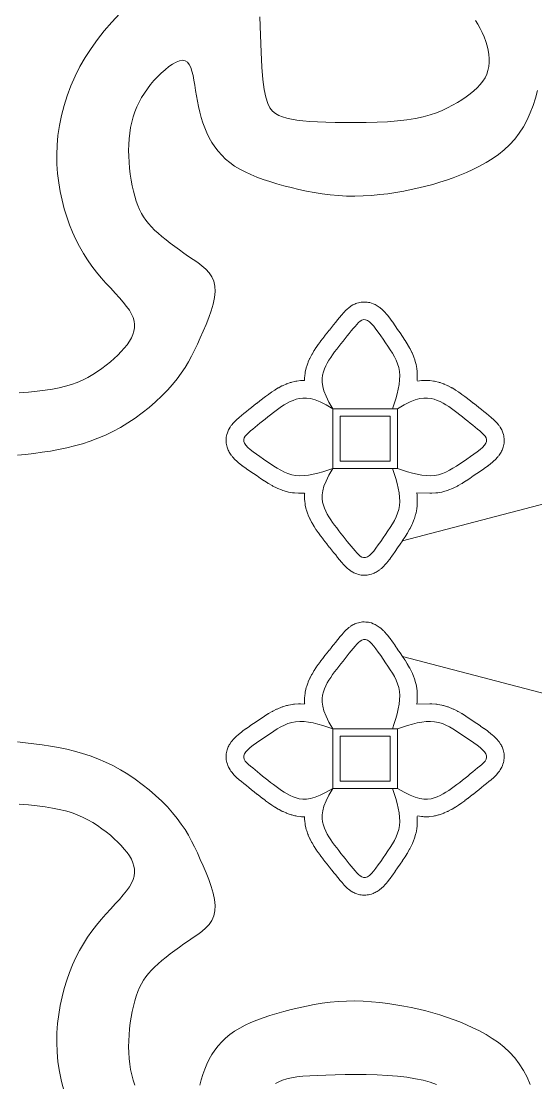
# Model space of a CAD drawing. Header units: inches. Extents: x -813 to 82, y -70 to 268.
# Drawn here: x -90.87 to -84.83, y 153.06 to 165.51 of the extents above; entities that cross this region are included whole.
import ezdxf

# ---------------------------------------------------------------- set-up
doc = ezdxf.new("R2010")
doc.units = ezdxf.units.IN
doc.header["$MEASUREMENT"] = 0
doc.layers.add('Brown', color=7, linetype='Continuous', lineweight=0, true_color=0x653e10)
doc.layers.add('Layak Architect', color=1, linetype='Continuous', lineweight=5, true_color=0xff0000)
doc.layers.add('Rugs', color=201, linetype='Continuous')

# ---------------------------------------------------------------- blocks, each defined once
blk = doc.blocks.new('C3')
at = {"layer": 'Brown'}
for points in [[(-208.99, 1615.27), (-205.92, 1614.45), (-202.86, 1613.46), (-199.85, 1612.31), (-196.92, 1610.98), (-194.11, 1609.47), (-191.44, 1607.78), (-188.95, 1605.9), (-186.67, 1603.83), (-184.58, 1601.58), (-182.67, 1599.2), (-180.93, 1596.7), (-179.33, 1594.1), (-177.88, 1591.43), (-176.54, 1588.73), (-175.31, 1586.01), (-174.17, 1583.29), (-173.12, 1580.57), (-172.15, 1577.83), (-171.25, 1575.05), (-170.41, 1572.23), (-169.64, 1569.35), (-168.92, 1566.4), (-168.25, 1563.36), (-167.63, 1560.23), (-167.07, 1557), (-166.57, 1553.71), (-166.16, 1550.36), (-165.84, 1546.98), (-165.63, 1543.57), (-165.54, 1540.15), (-165.58, 1536.74), (-165.76, 1533.35), (-166.07, 1529.99), (-166.49, 1526.67), (-167.02, 1523.4), (-167.63, 1520.18), (-168.32, 1517.02), (-169.06, 1513.93), (-169.85, 1510.92), (-170.67, 1508), (-171.52, 1505.17), (-172.42, 1502.44), (-173.38, 1499.82), (-174.4, 1497.32), (-175.5, 1494.96), (-176.68, 1492.73), (-177.95, 1490.65), (-179.33, 1488.73), (-180.81, 1486.95), (-182.38, 1485.33), (-184.04, 1483.84), (-185.79, 1482.49), (-187.63, 1481.27), (-189.55, 1480.18), (-191.55, 1479.2), (-193.63, 1478.35), (-195.76, 1477.59), (-197.94, 1476.93), (-200.15, 1476.35), (-202.38, 1475.83), (-204.62, 1475.38), (-206.84, 1474.98), (-209.04, 1474.6), (-211.2, 1474.26), (-213.27, 1473.9), (-215.21, 1473.53), (-216.97, 1473.09), (-218.51, 1472.58), (-219.77, 1471.95), (-220.7, 1471.2), (-221.27, 1470.28), (-221.44, 1469.19), (-221.23, 1467.94), (-220.7, 1466.57), (-219.88, 1465.1), (-218.83, 1463.57), (-217.58, 1462.01), (-216.17, 1460.45), (-214.67, 1458.93), (-213.09, 1457.46), (-211.45, 1456.06), (-209.74, 1454.73), (-207.98, 1453.5), (-206.14, 1452.35), (-204.24, 1451.31), (-202.28, 1450.37), (-200.24, 1449.55), (-198.14, 1448.86), (-195.98, 1448.28), (-193.76, 1447.81), (-191.48, 1447.46), (-189.16, 1447.21), (-186.79, 1447.06), (-184.39, 1447.01), (-181.95, 1447.05), (-179.5, 1447.18), (-177.03, 1447.39), (-174.59, 1447.68), (-172.19, 1448.04), (-169.86, 1448.47), (-167.63, 1448.96), (-165.51, 1449.51), (-163.53, 1450.12), (-161.71, 1450.77), (-160.03, 1451.49), (-158.47, 1452.28), (-157.01, 1453.15), (-155.61, 1454.12), (-154.26, 1455.19), (-152.93, 1456.38), (-151.61, 1457.7), (-150.26, 1459.16), (-148.9, 1460.73), (-147.52, 1462.42), (-146.15, 1464.18), (-144.78, 1466.01), (-143.42, 1467.89), (-142.09, 1469.79), (-140.78, 1471.7), (-139.5, 1473.6), (-138.22, 1475.44), (-136.9, 1477.16), (-135.51, 1478.74), (-134.02, 1480.11), (-132.38, 1481.22), (-130.56, 1482.03), (-128.53, 1482.5), (-126.26, 1482.58), (-123.79, 1482.32), (-121.16, 1481.76), (-118.42, 1480.97), (-115.61, 1480), (-112.79, 1478.89), (-110, 1477.71), (-107.28, 1476.51), (-104.67, 1475.33), (-102.17, 1474.14), (-99.74, 1472.92), (-97.38, 1471.63), (-95.05, 1470.24), (-92.75, 1468.71), (-90.44, 1467.01), (-88.11, 1465.1), (-85.74, 1462.97), (-83.36, 1460.62), (-80.99, 1458.1), (-78.67, 1455.41), (-76.43, 1452.59), (-74.28, 1449.68), (-72.27, 1446.68), (-70.41, 1443.64), (-68.74, 1440.58), (-67.25, 1437.48), (-65.92, 1434.36), (-64.74, 1431.21), (-63.7, 1428.02), (-62.79, 1424.79), (-61.99, 1421.52), (-61.3, 1418.2), (-60.69, 1414.83), (-60.16, 1411.43), (-59.71, 1408.01), (-59.32, 1404.61), (-59, 1401.22)], [(199.85, 1612.31), (196.92, 1610.98), (194.11, 1609.47), (191.44, 1607.78), (188.95, 1605.9), (186.67, 1603.83), (184.58, 1601.58), (182.67, 1599.2), (180.93, 1596.7), (179.33, 1594.1), (177.88, 1591.43), (176.54, 1588.73), (175.31, 1586.01), (174.17, 1583.29), (173.12, 1580.57), (172.15, 1577.83), (171.25, 1575.05), (170.41, 1572.23), (169.64, 1569.35), (168.92, 1566.4), (168.25, 1563.36), (167.63, 1560.23), (167.07, 1557), (166.57, 1553.71), (166.16, 1550.36), (165.84, 1546.98), (165.63, 1543.57), (165.54, 1540.15), (165.58, 1536.74), (165.76, 1533.35), (166.07, 1529.99), (166.49, 1526.67), (167.02, 1523.4), (167.63, 1520.18), (168.32, 1517.02), (169.06, 1513.93), (169.85, 1510.92), (170.67, 1508), (171.52, 1505.17), (172.42, 1502.44), (173.38, 1499.82), (174.4, 1497.32), (175.5, 1494.96), (176.68, 1492.73), (177.95, 1490.65), (179.33, 1488.73), (180.81, 1486.95), (182.38, 1485.33), (184.04, 1483.84), (185.79, 1482.49), (187.63, 1481.27), (189.55, 1480.18), (191.55, 1479.2), (193.63, 1478.35), (195.76, 1477.59), (197.94, 1476.93), (200.15, 1476.35)], [(200.24, 1449.55), (198.14, 1448.86), (195.98, 1448.28), (193.76, 1447.81), (191.48, 1447.46), (189.16, 1447.21), (186.79, 1447.06), (184.39, 1447.01), (181.95, 1447.05), (179.5, 1447.18), (177.03, 1447.39), (174.59, 1447.68), (172.19, 1448.04), (169.86, 1448.47), (167.63, 1448.96), (165.51, 1449.51), (163.53, 1450.12), (161.71, 1450.77), (160.03, 1451.49), (158.47, 1452.28), (157.01, 1453.15), (155.61, 1454.12), (154.26, 1455.19), (152.93, 1456.38), (151.61, 1457.7), (150.26, 1459.16), (148.9, 1460.73), (147.52, 1462.42), (146.15, 1464.18), (144.78, 1466.01), (143.42, 1467.89), (142.09, 1469.79), (140.78, 1471.7), (139.5, 1473.6), (138.22, 1475.44), (136.9, 1477.16), (135.51, 1478.74), (134.02, 1480.11), (132.38, 1481.22), (130.56, 1482.03), (128.53, 1482.5), (126.26, 1482.58), (123.79, 1482.32), (121.16, 1481.76), (118.42, 1480.97), (115.61, 1480), (112.79, 1478.89), (110, 1477.71), (107.28, 1476.51), (104.67, 1475.33), (102.17, 1474.14), (99.74, 1472.92), (97.38, 1471.63), (95.05, 1470.24), (92.75, 1468.71), (90.44, 1467.01), (88.11, 1465.1), (85.74, 1462.97), (83.36, 1460.62), (80.99, 1458.1), (78.67, 1455.41), (76.43, 1452.59), (74.28, 1449.68), (72.27, 1446.68), (70.41, 1443.64), (68.74, 1440.58), (67.25, 1437.48), (65.92, 1434.36), (64.74, 1431.21), (63.7, 1428.02), (62.79, 1424.79), (61.99, 1421.52), (61.3, 1418.2), (60.69, 1414.83), (60.16, 1411.43), (59.71, 1408.01), (59.32, 1404.61), (59, 1401.22)], [(-23.77, 1559.69), (-43.93, 1636.81), (-29.4, 1690.26), (-16.47, 1730.78)], [(23.77, 1559.69), (43.93, 1636.81), (29.4, 1690.26), (16.47, 1730.78)], [(-84.57, 1401.92), (-84.92, 1405.81), (-85.3, 1409.36), (-85.71, 1412.62), (-86.17, 1415.62), (-86.71, 1418.41), (-87.33, 1421.01), (-88.07, 1423.46), (-88.93, 1425.81), (-89.9, 1428.05), (-90.98, 1430.2), (-92.14, 1432.24), (-93.38, 1434.19), (-94.68, 1436.05), (-96.02, 1437.82), (-97.39, 1439.5), (-98.79, 1441.1), (-100.19, 1442.6), (-101.61, 1443.98), (-103.03, 1445.24), (-104.45, 1446.36), (-105.86, 1447.33), (-107.26, 1448.14), (-108.65, 1448.76), (-110.02, 1449.19), (-111.38, 1449.43), (-112.74, 1449.45), (-114.14, 1449.26), (-115.56, 1448.84), (-117.04, 1448.2), (-118.59, 1447.32), (-120.21, 1446.19), (-121.93, 1444.82), (-123.74, 1443.24), (-125.65, 1441.49), (-127.67, 1439.63), (-129.79, 1437.69), (-132.01, 1435.72), (-134.34, 1433.77), (-136.78, 1431.88), (-139.34, 1430.08), (-142, 1428.38), (-144.78, 1426.8), (-147.68, 1425.32), (-150.68, 1423.95), (-153.8, 1422.7), (-157.04, 1421.56), (-160.38, 1420.54), (-163.84, 1419.63), (-167.41, 1418.86), (-171.08, 1418.24), (-174.83, 1417.78), (-178.66, 1417.51), (-182.57, 1417.43), (-186.53, 1417.57), (-190.55, 1417.93), (-194.62, 1418.53), (-198.71, 1419.37), (-202.8, 1420.45), (-206.88, 1421.75), (-210.93, 1423.29), (-214.92, 1425.04), (-218.83, 1427), (-222.64, 1429.18), (-226.35, 1431.56), (-229.98, 1434.16), (-233.56, 1436.99), (-237.14, 1440.06), (-240.75, 1443.39)], [(-239.38, 1501.08), (-231.84, 1501.29), (-224.84, 1501.55), (-218.66, 1501.88), (-213.55, 1502.31), (-209.44, 1502.84), (-206.21, 1503.48), (-203.73, 1504.25), (-201.87, 1505.16), (-200.5, 1506.2), (-199.5, 1507.41), (-198.75, 1508.78), (-198.13, 1510.32), (-197.6, 1512.07), (-197.17, 1514.04), (-196.83, 1516.27), (-196.54, 1518.77), (-196.32, 1521.57), (-196.15, 1524.69), (-196.01, 1528.17), (-195.9, 1532.01), (-195.83, 1536.12), (-195.81, 1540.43), (-195.86, 1544.84), (-195.98, 1549.25), (-196.19, 1553.56), (-196.51, 1557.7), (-196.95, 1561.55), (-197.51, 1565.06), (-198.19, 1568.23), (-198.98, 1571.11), (-199.85, 1573.73), (-200.81, 1576.12), (-201.84, 1578.32), (-202.91, 1580.37), (-204.03, 1582.31), (-205.18, 1584.17), (-206.37, 1585.93), (-207.58, 1587.58), (-208.84, 1589.11), (-210.13, 1590.51), (-211.47, 1591.75), (-212.85, 1592.82), (-214.28, 1593.71), (-215.76, 1594.4), (-217.29, 1594.91), (-218.86, 1595.24), (-220.49, 1595.4), (-222.15, 1595.4), (-223.86, 1595.25), (-225.61, 1594.96), (-227.39, 1594.54), (-229.21, 1594), (-231.03, 1593.35), (-232.83, 1592.59), (-234.58, 1591.74), (-236.25, 1590.8), (-237.81, 1589.78)], [(84.57, 1401.92), (84.92, 1405.81), (85.3, 1409.36), (85.71, 1412.62), (86.17, 1415.62), (86.71, 1418.41), (87.33, 1421.01), (88.07, 1423.46), (88.93, 1425.81), (89.9, 1428.05), (90.98, 1430.2), (92.14, 1432.24), (93.38, 1434.19), (94.68, 1436.05), (96.02, 1437.82), (97.39, 1439.5), (98.79, 1441.1), (100.19, 1442.6), (101.61, 1443.98), (103.03, 1445.24), (104.45, 1446.36), (105.86, 1447.33), (107.26, 1448.14), (108.65, 1448.76), (110.02, 1449.19), (111.38, 1449.43), (112.74, 1449.45), (114.14, 1449.26), (115.56, 1448.84), (117.04, 1448.2), (118.59, 1447.32), (120.21, 1446.19), (121.93, 1444.82), (123.74, 1443.24), (125.65, 1441.49), (127.67, 1439.63), (129.79, 1437.69), (132.01, 1435.72), (134.34, 1433.77), (136.78, 1431.88), (139.34, 1430.08), (142, 1428.38), (144.78, 1426.8), (147.68, 1425.32), (150.68, 1423.95), (153.8, 1422.7), (157.04, 1421.56), (160.38, 1420.54), (163.84, 1419.63), (167.41, 1418.86), (171.08, 1418.24), (174.83, 1417.78), (178.66, 1417.51), (182.57, 1417.43), (186.53, 1417.57), (190.55, 1417.93), (194.62, 1418.53), (198.71, 1419.37), (202.8, 1420.45)], [(199.5, 1507.41), (198.75, 1508.78), (198.13, 1510.32), (197.6, 1512.07), (197.17, 1514.04), (196.82, 1516.27), (196.54, 1518.77), (196.32, 1521.57), (196.15, 1524.69), (196.01, 1528.17), (195.9, 1532.01), (195.83, 1536.12), (195.81, 1540.43), (195.86, 1544.84), (195.98, 1549.25), (196.19, 1553.56), (196.51, 1557.7), (196.95, 1561.55), (197.51, 1565.06), (198.19, 1568.23), (198.98, 1571.11), (199.85, 1573.73)]]:
    blk.add_lwpolyline(points, dxfattribs=at)
for points in [[(-89.42, 1565.86), (-89.66, 1567.54, -0.034462), (-89.73, 1568.54), (-89.74, 1570.05, -0.033999), (-89.68, 1571.04), (-89.49, 1572.43, -0.029168), (-89.33, 1573.26), (-89, 1574.57, -0.022088), (-88.82, 1575.18), (-88.38, 1576.44, -0.01868), (-88.18, 1576.94), (-87.65, 1578.17, -0.016254), (-87.45, 1578.59), (-86.83, 1579.78, -0.013719), (-86.64, 1580.13), (-85.95, 1581.3, -0.011177), (-85.78, 1581.57), (-85.04, 1582.72, -0.008694), (-84.9, 1582.93), (-84.11, 1584.06, -0.006296), (-84, 1584.21), (-83.17, 1585.33, -0.003989), (-83.1, 1585.43), (-82.25, 1586.55, -0.002077), (-82.21, 1586.59), (-81.34, 1587.71, -0.001492), (-81.31, 1587.75), (-80.44, 1588.86, -0.001257), (-80.42, 1588.89), (-79.54, 1590, -0.001042), (-79.52, 1590.02), (-78.65, 1591.11, -0.000839), (-78.63, 1591.13), (-77.77, 1592.2, -0.000642), (-77.76, 1592.21), (-76.92, 1593.25, -0.000442), (-76.91, 1593.26), (-76.1, 1594.26), (-75.31, 1595.23, -0.001024), (-75.29, 1595.25), (-74.54, 1596.16, -0.006385), (-74.42, 1596.3), (-73.7, 1597.13, -0.014467), (-73.42, 1597.44), (-72.72, 1598.17, -0.025543), (-72.17, 1598.67), (-71.48, 1599.25, -0.041072), (-70.51, 1599.94), (-69.8, 1600.35, -0.060896), (-68.19, 1601.06), (-67.48, 1601.27, -0.078182), (-65.25, 1601.57), (-64.5, 1601.56, -0.079892), (-62.24, 1601.14), (-61.45, 1600.86, -0.06296), (-59.83, 1600.05), (-59, 1599.49, -0.039078), (-58.12, 1598.78), (-57.25, 1597.97, -0.023897), (-56.76, 1597.48), (-55.86, 1596.46, -0.015107), (-55.58, 1596.12), (-54.64, 1594.93, -0.009586), (-54.47, 1594.71), (-53.51, 1593.39, -0.005772), (-53.42, 1593.25), (-52.44, 1591.84, -0.002846), (-52.4, 1591.77), (-51.41, 1590.32, -0.000323), (-51.41, 1590.31), (-50.43, 1588.85), (-49.46, 1587.42, -0.001791), (-49.43, 1587.38), (-48.48, 1585.95, -0.005914), (-48.38, 1585.81), (-47.48, 1584.39, -0.01027), (-47.33, 1584.13), (-46.5, 1582.7, -0.014823), (-46.29, 1582.32), (-45.56, 1580.87, -0.019434), (-45.33, 1580.36), (-44.72, 1578.86, -0.02381), (-44.49, 1578.21), (-44.03, 1576.67, -0.027493), (-43.84, 1575.89), (-43.54, 1574.28, -0.028895), (-43.44, 1573.45), (-43.33, 1571.76, -0.025128), (-43.32, 1571.04), (-43.5, 1565.61, -0.020501)], [(89.42, 1565.86), (89.66, 1567.54, 0.034462), (89.73, 1568.54), (89.74, 1570.05, 0.033999), (89.68, 1571.04), (89.49, 1572.43, 0.029168), (89.33, 1573.26), (89, 1574.57, 0.022088), (88.82, 1575.18), (88.38, 1576.44, 0.01868), (88.18, 1576.94), (87.65, 1578.17, 0.016254), (87.45, 1578.59), (86.83, 1579.78, 0.013719), (86.64, 1580.13), (85.95, 1581.3, 0.011177), (85.78, 1581.57), (85.04, 1582.72, 0.008694), (84.9, 1582.93), (84.11, 1584.06, 0.006296), (84, 1584.21), (83.17, 1585.33, 0.003989), (83.1, 1585.43), (82.25, 1586.55, 0.002077), (82.21, 1586.59), (81.34, 1587.71, 0.001492), (81.31, 1587.75), (80.44, 1588.86, 0.001257), (80.42, 1588.89), (79.54, 1590, 0.001042), (79.52, 1590.02), (78.65, 1591.11, 0.000839), (78.63, 1591.13), (77.77, 1592.2, 0.000642), (77.76, 1592.21), (76.92, 1593.25, 0.000442), (76.91, 1593.26), (76.1, 1594.26), (75.31, 1595.23, 0.001024), (75.29, 1595.25), (74.54, 1596.16, 0.006385), (74.42, 1596.3), (73.7, 1597.13, 0.014467), (73.42, 1597.44), (72.72, 1598.17, 0.025543), (72.17, 1598.67), (71.48, 1599.25, 0.041072), (70.51, 1599.94), (69.8, 1600.35, 0.060896), (68.19, 1601.06), (67.48, 1601.27, 0.078182), (65.25, 1601.57), (64.5, 1601.56, 0.079892), (62.24, 1601.14), (61.45, 1600.86, 0.06296), (59.83, 1600.05), (59, 1599.49, 0.039078), (58.12, 1598.78), (57.25, 1597.97, 0.023897), (56.76, 1597.48), (55.86, 1596.46, 0.015107), (55.58, 1596.12), (54.64, 1594.93, 0.009586), (54.47, 1594.71), (53.51, 1593.39, 0.005772), (53.42, 1593.25), (52.44, 1591.84, 0.002846), (52.4, 1591.77), (51.41, 1590.32, 0.000323), (51.41, 1590.31), (50.43, 1588.85), (49.46, 1587.42, 0.001791), (49.43, 1587.38), (48.48, 1585.95, 0.005914), (48.38, 1585.81), (47.48, 1584.39, 0.01027), (47.33, 1584.13), (46.5, 1582.7, 0.014823), (46.29, 1582.32), (45.56, 1580.87, 0.019434), (45.33, 1580.36), (44.72, 1578.86, 0.02381), (44.49, 1578.21), (44.03, 1576.67, 0.027493), (43.84, 1575.89), (43.54, 1574.28, 0.028895), (43.44, 1573.45), (43.33, 1571.76, 0.025128), (43.32, 1571.04), (43.5, 1565.61, 0.020501)], [(-89.71, 1519.41), (-90.47, 1519.41, -0.033999), (-91.45, 1519.47), (-92.85, 1519.65, -0.029168), (-93.67, 1519.81), (-94.98, 1520.15, -0.022088), (-95.6, 1520.33), (-96.86, 1520.77, -0.01868), (-97.36, 1520.97), (-98.58, 1521.5, -0.016254), (-99.01, 1521.7), (-100.2, 1522.32, -0.013719), (-100.55, 1522.51), (-101.72, 1523.2, -0.011177), (-101.99, 1523.37), (-103.14, 1524.11, -0.008694), (-103.35, 1524.25), (-104.48, 1525.04, -0.006296), (-104.63, 1525.15), (-105.75, 1525.98, -0.003989), (-105.84, 1526.05), (-106.96, 1526.9, -0.002077), (-107.01, 1526.94), (-108.13, 1527.81, -0.001492), (-108.17, 1527.83), (-109.28, 1528.71, -0.001257), (-109.31, 1528.73), (-110.41, 1529.61, -0.001042), (-110.44, 1529.63), (-111.53, 1530.5, -0.000839), (-111.55, 1530.52), (-112.61, 1531.38, -0.000642), (-112.63, 1531.39), (-113.67, 1532.23, -0.000442), (-113.68, 1532.24), (-114.68, 1533.05), (-115.64, 1533.84, -0.001024), (-115.67, 1533.86), (-116.58, 1534.61, -0.006385), (-116.72, 1534.73), (-117.55, 1535.45, -0.014467), (-117.86, 1535.73), (-118.58, 1536.43, -0.025543), (-119.09, 1536.97), (-119.67, 1537.67, -0.041072), (-120.36, 1538.64), (-120.77, 1539.34, -0.060896), (-121.47, 1540.95), (-121.69, 1541.67, -0.078182), (-121.99, 1543.9), (-121.97, 1544.65, -0.079892), (-121.56, 1546.91), (-121.28, 1547.69, -0.06296), (-120.46, 1549.32), (-119.9, 1550.15, -0.039078), (-119.2, 1551.03), (-118.39, 1551.9, -0.023897), (-117.9, 1552.39), (-116.88, 1553.29, -0.015107), (-116.54, 1553.57), (-115.35, 1554.51, -0.009586), (-115.13, 1554.68), (-113.81, 1555.64, -0.005772), (-113.67, 1555.73), (-112.26, 1556.71, -0.002846), (-112.19, 1556.75), (-110.73, 1557.74, -0.000323), (-110.72, 1557.74), (-109.27, 1558.72), (-107.84, 1559.69, -0.001791), (-107.8, 1559.72), (-106.37, 1560.67, -0.005914), (-106.23, 1560.77), (-104.81, 1561.67, -0.01027), (-104.55, 1561.82), (-103.12, 1562.65, -0.014823), (-102.74, 1562.85), (-101.29, 1563.58, -0.019434), (-100.77, 1563.82), (-99.28, 1564.43, -0.02381), (-98.63, 1564.66), (-97.09, 1565.12, -0.027493), (-96.31, 1565.31), (-94.7, 1565.6, -0.028895), (-93.87, 1565.71), (-92.18, 1565.82, -0.025128), (-91.45, 1565.83), (-89.69, 1565.77, -0.020501)], [(-43.37, 1519.48), (-43.16, 1519.43, 0.047666), (-43.16, 1519.43), (-42.66, 1519.42, 0.034462), (-42.66, 1519.42), (-41.14, 1519.41, 0.033999), (-40.16, 1519.47), (-38.77, 1519.65, 0.029168), (-37.94, 1519.81), (-36.63, 1520.15, 0.022088), (-36.02, 1520.33), (-34.75, 1520.77, 0.01868), (-34.25, 1520.97), (-33.03, 1521.5, 0.016254), (-32.6, 1521.7), (-31.41, 1522.32, 0.013719), (-31.06, 1522.51), (-29.89, 1523.2, 0.011177), (-29.62, 1523.37), (-28.47, 1524.11, 0.008694), (-28.26, 1524.25), (-27.13, 1525.04, 0.006296), (-26.98, 1525.15), (-25.86, 1525.98, 0.003989), (-25.77, 1526.05), (-24.65, 1526.9, 0.002077), (-24.6, 1526.94), (-23.48, 1527.81, 0.001492), (-23.45, 1527.83), (-22.33, 1528.71, 0.001257), (-22.3, 1528.73), (-21.2, 1529.61, 0.001042), (-21.17, 1529.63), (-20.08, 1530.5, 0.000839), (-20.06, 1530.52), (-19, 1531.38, 0.000642), (-18.98, 1531.39), (-17.95, 1532.23, 0.000442), (-17.94, 1532.24), (-16.93, 1533.05), (-15.97, 1533.84, 0.001024), (-15.94, 1533.86), (-15.03, 1534.61, 0.006385), (-14.89, 1534.73), (-14.06, 1535.45, 0.014467), (-13.75, 1535.73), (-13.03, 1536.43, 0.025543), (-12.52, 1536.97), (-11.94, 1537.67, 0.041072), (-11.25, 1538.64), (-10.84, 1539.34, 0.060896), (-10.14, 1540.95), (-9.92, 1541.67, 0.078182), (-9.62, 1543.9), (-9.64, 1544.65, 0.079892), (-10.05, 1546.91), (-10.33, 1547.69, 0.06296), (-11.15, 1549.32), (-11.71, 1550.15, 0.039078), (-12.41, 1551.03), (-13.22, 1551.9, 0.023897), (-13.71, 1552.39), (-14.73, 1553.29, 0.015107), (-15.07, 1553.57), (-16.26, 1554.51, 0.009586), (-16.48, 1554.68), (-17.8, 1555.64, 0.005772), (-17.94, 1555.73), (-19.35, 1556.71, 0.002846), (-19.42, 1556.75), (-20.88, 1557.74, 0.000323), (-20.89, 1557.74), (-22.34, 1558.72), (-23.77, 1559.69, 0.001791), (-23.82, 1559.72), (-25.24, 1560.67, 0.005914), (-25.38, 1560.77), (-26.81, 1561.67, 0.01027), (-27.06, 1561.82), (-28.49, 1562.65, 0.014823), (-28.87, 1562.85), (-30.32, 1563.58, 0.019434), (-30.84, 1563.82), (-32.33, 1564.43, 0.02381), (-32.98, 1564.66), (-34.53, 1565.12, 0.027493), (-35.3, 1565.31), (-36.91, 1565.6, 0.028895), (-37.74, 1565.71), (-39.43, 1565.82, 0.025128), (-40.16, 1565.83), (-41.92, 1565.77, 0.020501), (-42.51, 1565.73), (-43.5, 1565.61, 0.0164)], [(43.37, 1519.48), (43.16, 1519.43, -0.047666), (43.16, 1519.43), (42.66, 1519.42, -0.034462), (42.66, 1519.42), (41.14, 1519.41, -0.033999), (40.16, 1519.47), (38.77, 1519.65, -0.029168), (37.94, 1519.81), (36.63, 1520.15, -0.022088), (36.02, 1520.33), (34.75, 1520.77, -0.01868), (34.25, 1520.97), (33.03, 1521.5, -0.016254), (32.6, 1521.7), (31.41, 1522.32, -0.013719), (31.06, 1522.51), (29.89, 1523.2, -0.011177), (29.62, 1523.37), (28.47, 1524.11, -0.008694), (28.26, 1524.25), (27.13, 1525.04, -0.006296), (26.98, 1525.15), (25.86, 1525.98, -0.003989), (25.77, 1526.05), (24.65, 1526.9, -0.002077), (24.6, 1526.94), (23.48, 1527.81, -0.001492), (23.45, 1527.83), (22.33, 1528.71, -0.001257), (22.3, 1528.73), (21.2, 1529.61, -0.001042), (21.17, 1529.63), (20.08, 1530.5, -0.000839), (20.06, 1530.52), (19, 1531.38, -0.000642), (18.98, 1531.39), (17.95, 1532.23, -0.000442), (17.94, 1532.24), (16.93, 1533.05), (15.97, 1533.84, -0.001024), (15.94, 1533.86), (15.03, 1534.61, -0.006385), (14.89, 1534.73), (14.06, 1535.45, -0.014467), (13.75, 1535.73), (13.03, 1536.43, -0.025543), (12.52, 1536.97), (11.94, 1537.67, -0.041072), (11.25, 1538.64), (10.84, 1539.34, -0.060896), (10.14, 1540.95), (9.92, 1541.67, -0.078182), (9.62, 1543.9), (9.64, 1544.65, -0.079892), (10.05, 1546.91), (10.33, 1547.69, -0.06296), (11.15, 1549.32), (11.71, 1550.15, -0.039078), (12.41, 1551.03), (13.22, 1551.9, -0.023897), (13.71, 1552.39), (14.73, 1553.29, -0.015107), (15.07, 1553.57), (16.26, 1554.51, -0.009586), (16.48, 1554.68), (17.8, 1555.64, -0.005772), (17.94, 1555.73), (19.35, 1556.71, -0.002846), (19.42, 1556.75), (20.88, 1557.74, -0.000323), (20.89, 1557.74), (22.34, 1558.72), (23.77, 1559.69, -0.001791), (23.82, 1559.72), (25.24, 1560.67, -0.005914), (25.38, 1560.77), (26.81, 1561.67, -0.01027), (27.06, 1561.82), (28.49, 1562.65, -0.014823), (28.87, 1562.85), (30.32, 1563.58, -0.019434), (30.84, 1563.82), (32.33, 1564.43, -0.02381), (32.98, 1564.66), (34.53, 1565.12, -0.027493), (35.3, 1565.31), (36.91, 1565.6, -0.028895), (37.74, 1565.71), (39.43, 1565.82, -0.025128), (40.16, 1565.83), (41.92, 1565.77, -0.020501), (42.51, 1565.73), (43.5, 1565.61, -0.0164)], [(89.71, 1519.41), (90.47, 1519.41, 0.033999), (91.45, 1519.47), (92.85, 1519.65, 0.029168), (93.67, 1519.81), (94.98, 1520.15, 0.022088), (95.6, 1520.33), (96.86, 1520.77, 0.01868), (97.36, 1520.97), (98.58, 1521.5, 0.016254), (99.01, 1521.7), (100.2, 1522.32, 0.013719), (100.55, 1522.51), (101.72, 1523.2, 0.011177), (101.99, 1523.37), (103.14, 1524.11, 0.008694), (103.35, 1524.25), (104.48, 1525.04, 0.006296), (104.63, 1525.15), (105.75, 1525.98, 0.003989), (105.84, 1526.05), (106.96, 1526.9, 0.002077), (107.01, 1526.94), (108.13, 1527.81, 0.001492), (108.17, 1527.83), (109.28, 1528.71, 0.001257), (109.31, 1528.73), (110.41, 1529.61, 0.001042), (110.44, 1529.63), (111.53, 1530.5, 0.000839), (111.55, 1530.52), (112.61, 1531.38, 0.000642), (112.63, 1531.39), (113.67, 1532.23, 0.000442), (113.68, 1532.24), (114.68, 1533.05), (115.64, 1533.84, 0.001024), (115.67, 1533.86), (116.58, 1534.61, 0.006385), (116.72, 1534.73), (117.55, 1535.45, 0.014467), (117.86, 1535.73), (118.58, 1536.43, 0.025543), (119.09, 1536.97), (119.67, 1537.67, 0.041072), (120.36, 1538.64), (120.77, 1539.34, 0.060896), (121.47, 1540.95), (121.69, 1541.67, 0.078182), (121.99, 1543.9), (121.97, 1544.65, 0.079892), (121.56, 1546.91), (121.28, 1547.69, 0.06296), (120.46, 1549.32), (119.9, 1550.15, 0.039078), (119.2, 1551.03), (118.39, 1551.9, 0.023897), (117.9, 1552.39), (116.88, 1553.29, 0.015107), (116.54, 1553.57), (115.35, 1554.51, 0.009586), (115.13, 1554.68), (113.81, 1555.64, 0.005772), (113.67, 1555.73), (112.26, 1556.71, 0.002846), (112.19, 1556.75), (110.73, 1557.74, 0.000323), (110.72, 1557.74), (109.27, 1558.72), (107.84, 1559.69, 0.001791), (107.8, 1559.72), (106.37, 1560.67, 0.005914), (106.23, 1560.77), (104.81, 1561.67, 0.01027), (104.55, 1561.82), (103.12, 1562.65, 0.014823), (102.74, 1562.85), (101.29, 1563.58, 0.019434), (100.77, 1563.82), (99.28, 1564.43, 0.02381), (98.63, 1564.66), (97.09, 1565.12, 0.027493), (96.31, 1565.31), (94.7, 1565.6, 0.028895), (93.87, 1565.71), (92.18, 1565.82, 0.025128), (91.45, 1565.83), (89.69, 1565.77, 0.020501)], [(-89.74, 1519.44), (-89.74, 1518.68, 0.033999), (-89.68, 1517.7), (-89.49, 1516.3, 0.029168), (-89.33, 1515.47), (-89, 1514.17, 0.022088), (-88.82, 1513.55), (-88.38, 1512.29, 0.01868), (-88.18, 1511.79), (-87.65, 1510.57, 0.016254), (-87.45, 1510.14), (-86.83, 1508.95, 0.013719), (-86.64, 1508.6), (-85.95, 1507.43, 0.011177), (-85.78, 1507.16), (-85.04, 1506.01, 0.008694), (-84.9, 1505.8), (-84.11, 1504.67, 0.006296), (-84, 1504.52), (-83.17, 1503.4, 0.003989), (-83.1, 1503.31), (-82.25, 1502.19, 0.002077), (-82.21, 1502.14), (-81.34, 1501.02, 0.001492), (-81.31, 1500.98), (-80.44, 1499.87, 0.001257), (-80.42, 1499.84), (-79.54, 1498.73, 0.001042), (-79.52, 1498.71), (-78.65, 1497.62, 0.000839), (-78.63, 1497.6), (-77.77, 1496.54, 0.000642), (-77.76, 1496.52), (-76.92, 1495.48, 0.000442), (-76.91, 1495.47), (-76.1, 1494.47), (-75.31, 1493.5, 0.001024), (-75.29, 1493.48), (-74.54, 1492.57, 0.006385), (-74.42, 1492.43), (-73.7, 1491.6, 0.014467), (-73.42, 1491.29), (-72.72, 1490.57, 0.025543), (-72.17, 1490.06), (-71.48, 1489.48, 0.041072), (-70.51, 1488.79), (-69.8, 1488.38, 0.060896), (-68.19, 1487.67), (-67.48, 1487.46, 0.078182), (-65.25, 1487.16), (-64.5, 1487.18, 0.079892), (-62.24, 1487.59), (-61.45, 1487.87, 0.06296), (-59.83, 1488.69), (-59, 1489.24, 0.039078), (-58.12, 1489.95), (-57.25, 1490.76, 0.023897), (-56.76, 1491.25), (-55.86, 1492.27, 0.015107), (-55.58, 1492.61), (-54.64, 1493.8, 0.009586), (-54.47, 1494.02), (-53.51, 1495.34, 0.005772), (-53.42, 1495.48), (-52.44, 1496.89, 0.002846), (-52.4, 1496.96), (-51.41, 1498.42, 0.000323), (-51.41, 1498.42), (-50.43, 1499.88), (-49.46, 1501.31, 0.001791), (-49.43, 1501.35), (-48.48, 1502.78, 0.005914), (-48.38, 1502.92), (-47.48, 1504.34, 0.01027), (-47.33, 1504.6), (-46.5, 1506.03, 0.014823), (-46.29, 1506.41), (-45.56, 1507.86, 0.019434), (-45.33, 1508.37), (-44.72, 1509.87, 0.02381), (-44.49, 1510.52), (-44.03, 1512.06, 0.027493), (-43.84, 1512.84), (-43.54, 1514.45, 0.028895), (-43.44, 1515.28), (-43.33, 1516.97, 0.025128), (-43.32, 1517.69), (-43.38, 1519.46, 0.020501)], [(89.74, 1519.44), (89.74, 1518.68, -0.033999), (89.68, 1517.7), (89.49, 1516.3, -0.029168), (89.33, 1515.47), (89, 1514.17, -0.022088), (88.82, 1513.55), (88.38, 1512.29, -0.01868), (88.18, 1511.79), (87.65, 1510.57, -0.016254), (87.45, 1510.14), (86.83, 1508.95, -0.013719), (86.64, 1508.6), (85.95, 1507.43, -0.011177), (85.78, 1507.16), (85.04, 1506.01, -0.008694), (84.9, 1505.8), (84.11, 1504.67, -0.006296), (84, 1504.52), (83.17, 1503.4, -0.003989), (83.1, 1503.31), (82.25, 1502.19, -0.002077), (82.21, 1502.14), (81.34, 1501.02, -0.001492), (81.31, 1500.98), (80.44, 1499.87, -0.001257), (80.42, 1499.84), (79.54, 1498.73, -0.001042), (79.52, 1498.71), (78.65, 1497.62, -0.000839), (78.63, 1497.6), (77.77, 1496.54, -0.000642), (77.76, 1496.52), (76.92, 1495.48, -0.000442), (76.91, 1495.47), (76.1, 1494.47), (75.31, 1493.5, -0.001024), (75.29, 1493.48), (74.54, 1492.57, -0.006385), (74.42, 1492.43), (73.7, 1491.6, -0.014467), (73.42, 1491.29), (72.72, 1490.57, -0.025543), (72.17, 1490.06), (71.48, 1489.48, -0.041072), (70.51, 1488.79), (69.8, 1488.38, -0.060896), (68.19, 1487.67), (67.48, 1487.46, -0.078182), (65.25, 1487.16), (64.5, 1487.18, -0.079892), (62.24, 1487.59), (61.45, 1487.87, -0.06296), (59.83, 1488.69), (59, 1489.24, -0.039078), (58.12, 1489.95), (57.25, 1490.76, -0.023897), (56.76, 1491.25), (55.86, 1492.27, -0.015107), (55.58, 1492.61), (54.64, 1493.8, -0.009586), (54.47, 1494.02), (53.51, 1495.34, -0.005772), (53.42, 1495.48), (52.44, 1496.89, -0.002846), (52.4, 1496.96), (51.41, 1498.42, -0.000323), (51.41, 1498.42), (50.43, 1499.88), (49.46, 1501.31, -0.001791), (49.43, 1501.35), (48.48, 1502.78, -0.005914), (48.38, 1502.92), (47.48, 1504.34, -0.01027), (47.33, 1504.6), (46.5, 1506.03, -0.014823), (46.29, 1506.41), (45.56, 1507.86, -0.019434), (45.33, 1508.37), (44.72, 1509.87, -0.02381), (44.49, 1510.52), (44.03, 1512.06, -0.027493), (43.84, 1512.84), (43.54, 1514.45, -0.028895), (43.44, 1515.28), (43.33, 1516.97, -0.025128), (43.32, 1517.69), (43.38, 1519.46, -0.020501)]]:
    blk.add_lwpolyline(points, format="xyb", dxfattribs=at)
at = {"layer": 'Layak Architect'}
for points in [[(-78.07, 1557.65), (-79.69, 1560.42), (-80.89, 1562.85), (-81.73, 1564.99), (-82.25, 1566.88), (-82.49, 1568.57), (-82.5, 1570.09), (-82.32, 1571.48), (-81.98, 1572.79), (-81.54, 1574.05), (-81.01, 1575.27), (-80.39, 1576.47), (-79.71, 1577.63), (-78.97, 1578.78), (-78.17, 1579.91), (-77.34, 1581.04), (-76.49, 1582.16), (-75.62, 1583.28), (-74.74, 1584.39), (-73.87, 1585.5), (-73, 1586.59), (-72.14, 1587.65), (-71.29, 1588.69), (-70.48, 1589.69), (-69.7, 1590.65), (-68.95, 1591.56), (-68.23, 1592.4), (-67.52, 1593.12), (-66.83, 1593.7), (-66.12, 1594.12), (-65.41, 1594.33), (-64.66, 1594.32), (-63.88, 1594.04), (-63.05, 1593.48), (-62.18, 1592.67), (-61.27, 1591.65), (-60.33, 1590.46), (-59.37, 1589.14), (-58.4, 1587.73), (-57.41, 1586.27), (-56.43, 1584.8), (-55.45, 1583.36), (-54.5, 1581.93), (-53.59, 1580.51), (-52.77, 1579.08), (-52.04, 1577.62), (-51.43, 1576.13), (-50.96, 1574.58), (-50.66, 1572.97), (-50.55, 1571.28), (-50.61, 1569.52), (-50.83, 1567.68), (-51.17, 1565.79), (-51.64, 1563.83), (-52.2, 1561.82), (-52.84, 1559.76), (-53.54, 1557.65)], [(78.07, 1557.65), (79.69, 1560.42), (80.89, 1562.85), (81.73, 1564.99), (82.25, 1566.88), (82.49, 1568.57), (82.5, 1570.09), (82.32, 1571.48), (81.98, 1572.79), (81.54, 1574.05), (81.01, 1575.27), (80.39, 1576.47), (79.71, 1577.63), (78.97, 1578.78), (78.17, 1579.91), (77.34, 1581.04), (76.49, 1582.16), (75.62, 1583.28), (74.74, 1584.39), (73.87, 1585.5), (73, 1586.59), (72.14, 1587.65), (71.29, 1588.69), (70.48, 1589.69), (69.7, 1590.65), (68.95, 1591.56), (68.23, 1592.4), (67.52, 1593.12), (66.83, 1593.7), (66.12, 1594.12), (65.41, 1594.33), (64.66, 1594.32), (63.88, 1594.04), (63.05, 1593.48), (62.18, 1592.67), (61.27, 1591.65), (60.33, 1590.46), (59.37, 1589.14), (58.4, 1587.73), (57.41, 1586.27), (56.43, 1584.8), (55.45, 1583.36), (54.5, 1581.93), (53.59, 1580.51), (52.77, 1579.08), (52.04, 1577.62), (51.43, 1576.13), (50.96, 1574.58), (50.66, 1572.97), (50.55, 1571.28), (50.61, 1569.52), (50.83, 1567.68), (51.17, 1565.79), (51.64, 1563.83), (52.2, 1561.82), (52.84, 1559.76), (53.54, 1557.65)], [(-78.07, 1531.08), (-80.84, 1529.46), (-83.27, 1528.26), (-85.41, 1527.42), (-87.3, 1526.9), (-88.99, 1526.66), (-90.5, 1526.65), (-91.9, 1526.83), (-93.21, 1527.16), (-94.47, 1527.61), (-95.69, 1528.14), (-96.88, 1528.75), (-98.05, 1529.44), (-99.2, 1530.18), (-100.33, 1530.98), (-101.45, 1531.8), (-102.57, 1532.66), (-103.69, 1533.53), (-104.81, 1534.4), (-105.91, 1535.28), (-107, 1536.15), (-108.07, 1537.01), (-109.11, 1537.85), (-110.11, 1538.67), (-111.07, 1539.45), (-111.98, 1540.2), (-112.81, 1540.92), (-113.54, 1541.62), (-114.12, 1542.32), (-114.54, 1543.02), (-114.75, 1543.74), (-114.73, 1544.49), (-114.46, 1545.27), (-113.9, 1546.1), (-113.09, 1546.97), (-112.07, 1547.88), (-110.88, 1548.82), (-109.55, 1549.78), (-108.14, 1550.75), (-106.68, 1551.73), (-105.22, 1552.72), (-103.77, 1553.7), (-102.35, 1554.65), (-100.93, 1555.56), (-99.49, 1556.38), (-98.04, 1557.11), (-96.55, 1557.72), (-95, 1558.19), (-93.39, 1558.48), (-91.7, 1558.6), (-89.93, 1558.54), (-88.1, 1558.32), (-86.2, 1557.97), (-84.24, 1557.51), (-82.23, 1556.95), (-80.17, 1556.31), (-78.07, 1555.61)], [(-53.54, 1531.08), (-50.78, 1529.46), (-48.34, 1528.26), (-46.2, 1527.42), (-44.31, 1526.9), (-42.63, 1526.66), (-41.11, 1526.65), (-39.71, 1526.83), (-38.41, 1527.16), (-37.14, 1527.61), (-35.92, 1528.14), (-34.73, 1528.75), (-33.56, 1529.44), (-32.41, 1530.18), (-31.28, 1530.98), (-30.16, 1531.8), (-29.04, 1532.66), (-27.92, 1533.53), (-26.8, 1534.4), (-25.7, 1535.28), (-24.61, 1536.15), (-23.54, 1537.01), (-22.5, 1537.85), (-21.5, 1538.67), (-20.54, 1539.45), (-19.63, 1540.2), (-18.8, 1540.92), (-18.07, 1541.62), (-17.49, 1542.32), (-17.07, 1543.02), (-16.86, 1543.74), (-16.88, 1544.49), (-17.15, 1545.27), (-17.71, 1546.1), (-18.52, 1546.97), (-19.54, 1547.88), (-20.74, 1548.82), (-22.06, 1549.78), (-23.47, 1550.75), (-24.93, 1551.73), (-26.39, 1552.72), (-27.84, 1553.7), (-29.26, 1554.65), (-30.69, 1555.56), (-32.12, 1556.38), (-33.57, 1557.11), (-35.07, 1557.72), (-36.61, 1558.19), (-38.22, 1558.48), (-39.91, 1558.6), (-41.68, 1558.54), (-43.51, 1558.32), (-45.41, 1557.97), (-47.37, 1557.51), (-49.38, 1556.95), (-51.44, 1556.31), (-53.54, 1555.61)], [(53.54, 1531.08), (50.78, 1529.46), (48.34, 1528.26), (46.2, 1527.42), (44.31, 1526.9), (42.63, 1526.66), (41.11, 1526.65), (39.71, 1526.83), (38.41, 1527.16), (37.14, 1527.61), (35.92, 1528.14), (34.73, 1528.75), (33.56, 1529.44), (32.41, 1530.18), (31.28, 1530.98), (30.16, 1531.8), (29.04, 1532.66), (27.92, 1533.53), (26.8, 1534.4), (25.7, 1535.28), (24.61, 1536.15), (23.54, 1537.01), (22.5, 1537.85), (21.5, 1538.67), (20.54, 1539.45), (19.63, 1540.2), (18.8, 1540.92), (18.07, 1541.62), (17.49, 1542.32), (17.07, 1543.02), (16.86, 1543.74), (16.88, 1544.49), (17.15, 1545.27), (17.71, 1546.1), (18.52, 1546.97), (19.54, 1547.88), (20.74, 1548.82), (22.06, 1549.78), (23.47, 1550.75), (24.93, 1551.73), (26.39, 1552.72), (27.84, 1553.7), (29.26, 1554.65), (30.69, 1555.56), (32.12, 1556.38), (33.57, 1557.11), (35.07, 1557.72), (36.61, 1558.19), (38.22, 1558.48), (39.91, 1558.6), (41.68, 1558.54), (43.51, 1558.32), (45.41, 1557.97), (47.37, 1557.51), (49.38, 1556.95), (51.44, 1556.31), (53.54, 1555.61)], [(78.07, 1531.08), (80.84, 1529.46), (83.27, 1528.26), (85.41, 1527.42), (87.3, 1526.9), (88.99, 1526.66), (90.5, 1526.65), (91.9, 1526.83), (93.21, 1527.16), (94.47, 1527.61), (95.69, 1528.14), (96.88, 1528.75), (98.05, 1529.44), (99.2, 1530.18), (100.33, 1530.98), (101.45, 1531.8), (102.57, 1532.66), (103.69, 1533.53), (104.81, 1534.4), (105.91, 1535.28), (107, 1536.15), (108.07, 1537.01), (109.11, 1537.85), (110.11, 1538.67), (111.07, 1539.45), (111.98, 1540.2), (112.81, 1540.92), (113.54, 1541.62), (114.12, 1542.32), (114.54, 1543.02), (114.75, 1543.74), (114.73, 1544.49), (114.46, 1545.27), (113.9, 1546.1), (113.09, 1546.97), (112.07, 1547.88), (110.88, 1548.82), (109.55, 1549.78), (108.14, 1550.75), (106.68, 1551.73), (105.22, 1552.72), (103.77, 1553.7), (102.35, 1554.65), (100.93, 1555.56), (99.49, 1556.38), (98.04, 1557.11), (96.55, 1557.72), (95, 1558.19), (93.39, 1558.48), (91.7, 1558.6), (89.93, 1558.54), (88.1, 1558.32), (86.2, 1557.97), (84.24, 1557.51), (82.23, 1556.95), (80.17, 1556.31), (78.07, 1555.61)], [(-78.07, 1531.08), (-79.69, 1528.31), (-80.89, 1525.88), (-81.73, 1523.74), (-82.25, 1521.85), (-82.49, 1520.16), (-82.5, 1518.65), (-82.32, 1517.25), (-81.98, 1515.94), (-81.54, 1514.68), (-81.01, 1513.46), (-80.39, 1512.27), (-79.71, 1511.1), (-78.97, 1509.95), (-78.17, 1508.82), (-77.34, 1507.7), (-76.49, 1506.58), (-75.62, 1505.46), (-74.74, 1504.34), (-73.87, 1503.24), (-73, 1502.15), (-72.14, 1501.08), (-71.29, 1500.04), (-70.48, 1499.04), (-69.7, 1498.08), (-68.95, 1497.17), (-68.23, 1496.34), (-67.52, 1495.61), (-66.83, 1495.03), (-66.12, 1494.61), (-65.41, 1494.4), (-64.66, 1494.41), (-63.88, 1494.69), (-63.05, 1495.25), (-62.18, 1496.06), (-61.27, 1497.08), (-60.33, 1498.27), (-59.37, 1499.59), (-58.4, 1501), (-57.41, 1502.46), (-56.43, 1503.93), (-55.45, 1505.38), (-54.5, 1506.8), (-53.59, 1508.22), (-52.77, 1509.65), (-52.04, 1511.11), (-51.43, 1512.6), (-50.96, 1514.15), (-50.66, 1515.76), (-50.55, 1517.45), (-50.61, 1519.21), (-50.83, 1521.05), (-51.17, 1522.95), (-51.64, 1524.9), (-52.2, 1526.92), (-52.84, 1528.97), (-53.54, 1531.08)], [(78.07, 1531.08), (79.69, 1528.31), (80.89, 1525.88), (81.73, 1523.74), (82.25, 1521.85), (82.49, 1520.16), (82.5, 1518.65), (82.32, 1517.25), (81.98, 1515.94), (81.54, 1514.68), (81.01, 1513.46), (80.39, 1512.27), (79.71, 1511.1), (78.97, 1509.95), (78.17, 1508.82), (77.34, 1507.7), (76.49, 1506.58), (75.62, 1505.46), (74.74, 1504.34), (73.87, 1503.24), (73, 1502.15), (72.14, 1501.08), (71.29, 1500.04), (70.48, 1499.04), (69.7, 1498.08), (68.95, 1497.17), (68.23, 1496.34), (67.52, 1495.61), (66.83, 1495.03), (66.12, 1494.61), (65.41, 1494.4), (64.66, 1494.41), (63.88, 1494.69), (63.05, 1495.25), (62.18, 1496.06), (61.27, 1497.08), (60.33, 1498.27), (59.37, 1499.59), (58.4, 1501), (57.41, 1502.46), (56.43, 1503.93), (55.45, 1505.38), (54.5, 1506.8), (53.59, 1508.22), (52.77, 1509.65), (52.04, 1511.11), (51.43, 1512.6), (50.96, 1514.15), (50.66, 1515.76), (50.55, 1517.45), (50.61, 1519.21), (50.83, 1521.05), (51.17, 1522.95), (51.64, 1524.9), (52.2, 1526.92), (52.84, 1528.97), (53.54, 1531.08)]]:
    blk.add_lwpolyline(points, dxfattribs=at)
for points in [[(-78.07, 1531.08), (-53.54, 1531.08), (-53.54, 1557.65), (-78.07, 1557.65)], [(78.07, 1531.08), (53.54, 1531.08), (53.54, 1557.65), (78.07, 1557.65)], [(-75.07, 1534.08), (-56.54, 1534.08), (-56.54, 1554.65), (-75.07, 1554.65)], [(75.07, 1534.08), (56.54, 1534.08), (56.54, 1554.65), (75.07, 1554.65)]]:
    blk.add_lwpolyline(points, close=True, dxfattribs=at)

msp = doc.modelspace()

# ---------------------------------------------------------------- block references
at = {"layer": 'Rugs', "xscale": 0.0285, "yscale": 0.0285, "zscale": 0.0285, "rotation": 270}
msp.add_blockref('C3', (-130.84923, 158.73611), dxfattribs=at)

doc.saveas('drawing.dxf')
